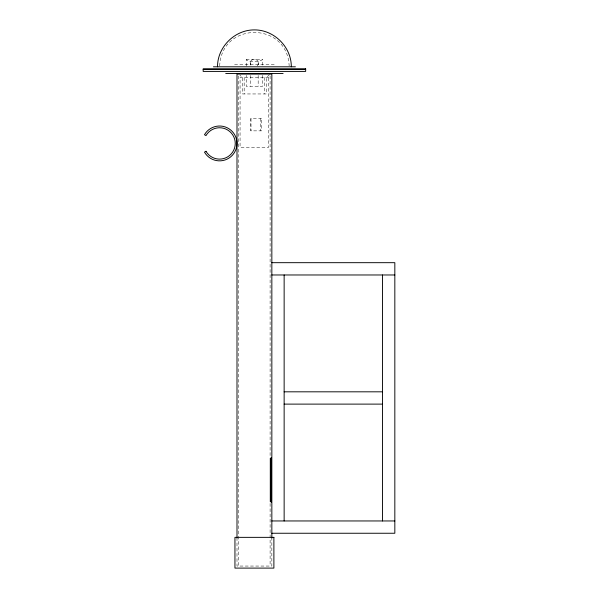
<?xml version="1.0" encoding="UTF-8"?>
<svg xmlns="http://www.w3.org/2000/svg" width="598" height="598" viewBox="0 0 598 598"><rect width="100%" height="100%" fill="white"/><g stroke="black" fill="none" stroke-linecap="round" stroke-linejoin="round"><path stroke-width="0.45" stroke-dasharray="2.99 2.24" d="M219.69 65.892C221.529 21.379 287.309 21.379 289.148 65.892M257.282 65.997C263.023 58.417 247.325 56.429 250.906 65.16M269.526 74.63L266.304 77.561L266.304 93.953L242.526 93.953L242.526 77.561L239.948 75.213M246.219 66.101L246.219 59.673L250.659 61.721L258.172 61.721L262.619 59.673L262.619 66.101M246.219 59.673L262.619 59.673M234.61 64.748L275.85 64.748M271.843 537.355L271.843 566.052L236.995 566.052L236.995 537.355M270.102 75.961L270.102 456.827M270.102 503.509L270.102 566.052M264.667 77.561L264.667 93.953M262.619 75.296L262.619 86.321L246.219 86.321L246.219 75.296M260.661 118.553L260.661 130.857M258.172 61.721L258.172 64.562M258.172 75.438L258.172 86.321M251.018 118.553L251.018 130.857M250.659 61.721L250.659 64.562M250.659 75.438L250.659 86.321M244.171 77.561L244.171 93.953M238.729 75.961L238.729 566.052M268.764 77.561L240.067 77.561L240.067 147.25L268.764 147.25L268.764 77.561M261.588 118.553L250.704 118.553L250.704 130.857L261.588 130.857L261.588 118.553"/><path stroke-width="0.9" d="M217.523 66.797C217.395 47.048 234.67 29.773 254.419 29.9C274.161 29.773 291.435 47.048 291.316 66.797M213.419 66.797L295.412 66.797M203.171 69.361L305.66 69.361M225.715 73.457L283.116 73.457M271.843 262.679L394.83 262.679L394.83 533.252L271.843 533.252M271.843 274.975L394.83 274.975M284.14 391.817L382.533 391.817M284.14 404.113L382.533 404.113M271.843 520.955L394.83 520.955M382.533 274.975L382.533 520.955M284.14 274.975L284.14 520.955M271.843 538.043L271.843 74.092L236.995 74.092L236.995 538.043M271.328 457.41L271.328 502.507M270.812 458.18L270.812 501.737M270.303 458.18L270.303 501.737M205.989 151.279L204.479 152.146A17.424 17.424 0 0 0 230.768 156.781A17.424 17.424 0 0 0 230.768 130.087A17.424 17.424 0 0 0 204.479 134.722L205.989 135.597A15.683 15.683 0 0 1 229.654 131.418A15.683 15.683 0 0 1 229.654 155.45A15.683 15.683 0 0 1 205.989 151.279M305.66 68.845L203.171 68.845L203.171 71.409L305.66 71.409L305.66 68.845M273.891 537.355L234.947 537.355L234.947 568.1L273.891 568.1L273.891 537.355"/></g></svg>
